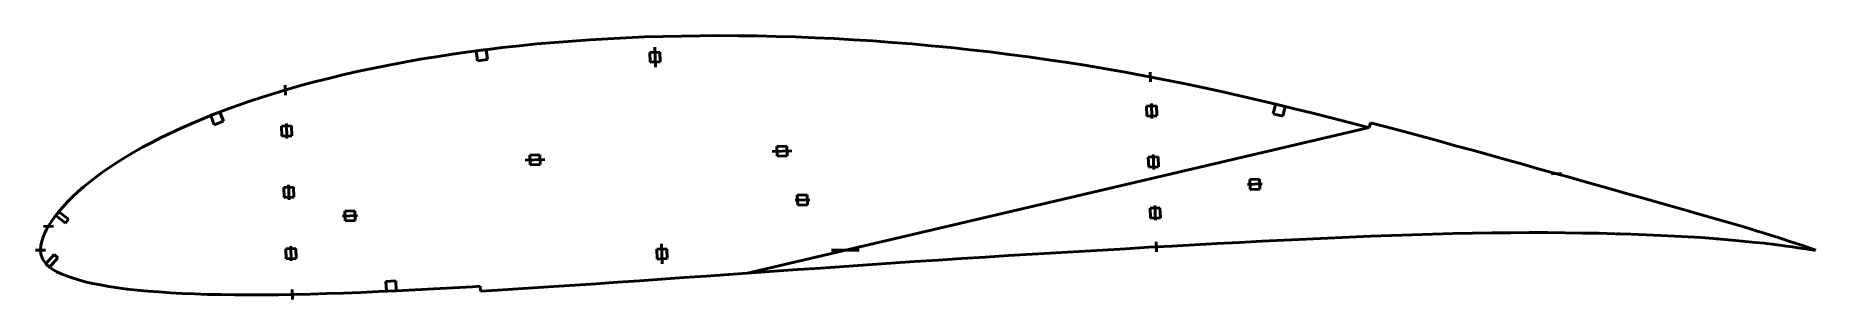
# Model space of a CAD drawing. Header units: metres. Extents: x -252 to 468, y -20 to 87.
import ezdxf

# ---------------------------------------------------------------- set-up
doc = ezdxf.new("R2010")
doc.units = ezdxf.units.M
for name, color, linetype, lineweight in [('FoilLayer', 1, 'Continuous', 50), ('StringerLayer', 1, 'Continuous', 50), ('SubLayer', 1, 'Continuous', 50)]:
    doc.layers.add(name, color=color, linetype=linetype, lineweight=lineweight)

msp = doc.modelspace()

# ---------------------------------------------------------------- linework, layer by layer
at = {"layer": 'FoilLayer'}
for p, q in [((1.78, 86.41), (-5.69, 86.17)), ((9.31, 86.57), (1.78, 86.41)), ((16.9, 86.68), (9.31, 86.57)), ((24.53, 86.73), (16.9, 86.68)), ((32.19, 86.7), (24.53, 86.73)), ((39.89, 86.6), (32.19, 86.7)), ((47.61, 86.43), (39.89, 86.6)), ((55.39, 86.19), (47.61, 86.43)), ((-76.72, 80.15), (-83.39, 79.2)), ((-69.97, 81.04), (-76.72, 80.15)), ((-63.13, 81.87), (-69.97, 81.04)), ((-56.21, 82.64), (-63.13, 81.87)), ((-49.22, 83.34), (-56.21, 82.64)), ((-42.15, 83.96), (-49.22, 83.34)), ((-34.99, 84.53), (-42.15, 83.96)), ((-27.75, 85.04), (-34.99, 84.53)), ((-20.45, 85.49), (-27.75, 85.04)), ((-13.09, 85.87), (-20.45, 85.49)), ((-5.69, 86.17), (-13.09, 85.87)), ((63.19, 85.89), (55.39, 86.19)), ((71.02, 85.52), (63.19, 85.89)), ((78.85, 85.08), (71.02, 85.52)), ((86.71, 84.57), (78.85, 85.08)), ((94.58, 83.99), (86.71, 84.57)), ((102.46, 83.35), (94.58, 83.99)), ((110.35, 82.64), (102.46, 83.35)), ((118.24, 81.87), (110.35, 82.64)), ((126.13, 81.04), (118.24, 81.87)), ((134, 80.12), (126.13, 81.04)), ((141.86, 79.15), (134, 80.12)), ((-121.27, 72.3), (-127.2, 70.96)), ((-115.21, 73.59), (-121.27, 72.3)), ((-109.05, 74.83), (-115.21, 73.59)), ((-102.78, 76.01), (-109.05, 74.83)), ((-96.41, 77.14), (-102.78, 76.01)), ((-89.96, 78.2), (-96.41, 77.14)), ((-83.39, 79.2), (-89.96, 78.2)), ((149.72, 78.11), (141.86, 79.15)), ((157.56, 77), (149.72, 78.11)), ((165.4, 75.83), (157.56, 77)), ((173.2, 74.59), (165.4, 75.83)), ((180.98, 73.29), (173.2, 74.59)), ((188.73, 71.93), (180.98, 73.29)), ((-149.76, 65.07), (-155.09, 63.49)), ((-144.28, 66.63), (-149.76, 65.07)), ((-138.7, 68.13), (-144.28, 66.63)), ((-133.01, 69.58), (-138.7, 68.13)), ((-127.2, 70.96), (-133.01, 69.58)), ((196.47, 70.5), (188.73, 71.93)), ((204.17, 69.01), (196.47, 70.5)), ((211.86, 67.47), (204.17, 69.01)), ((219.5, 65.88), (211.86, 67.47)), ((227.09, 64.22), (219.5, 65.88)), ((-170.33, 58.47), (-175.15, 56.71)), ((-165.38, 60.18), (-170.33, 58.47)), ((-160.3, 61.86), (-165.38, 60.18)), ((-155.09, 63.49), (-160.3, 61.86)), ((234.67, 62.51), (227.09, 64.22)), ((242.22, 60.76), (234.67, 62.51)), ((249.76, 58.97), (242.22, 60.76)), ((257.26, 57.17), (249.76, 58.97)), ((-188.81, 51.24), (-193.07, 49.36)), ((-184.4, 53.09), (-188.81, 51.24)), ((-179.84, 54.91), (-184.4, 53.09)), ((-175.15, 56.71), (-179.84, 54.91)), ((264.71, 55.35), (257.26, 57.17)), ((272.09, 53.51), (264.71, 55.35)), ((279.41, 51.65), (272.09, 53.51)), ((286.67, 49.77), (279.41, 51.65)), ((288, 51.49), (287.49, 49.55)), ((294.39, 49.81), (288, 51.49)), ((-205.03, 43.55), (-208.72, 41.58)), ((-201.18, 45.51), (-205.03, 43.55)), ((-197.2, 47.44), (-201.18, 45.51)), ((-193.07, 49.36), (-197.2, 47.44)), ((287.49, 49.55), (36, -9.33)), ((287.49, 49.55), (286.67, 49.77)), ((301.52, 47.92), (294.39, 49.81)), ((308.58, 46.02), (301.52, 47.92)), ((315.56, 44.12), (308.58, 46.02)), ((322.47, 42.22), (315.56, 44.12)), ((-215.64, 37.61), (-218.86, 35.6)), ((-212.26, 39.59), (-215.64, 37.61)), ((-208.72, 41.58), (-212.26, 39.59)), ((329.29, 40.35), (322.47, 42.22)), ((336.01, 38.5), (329.29, 40.35)), ((342.62, 36.67), (336.01, 38.5)), ((349.11, 34.86), (342.62, 36.67)), ((-227.65, 29.51), (-230.26, 27.49)), ((-224.87, 31.53), (-227.65, 29.51)), ((-221.94, 33.57), (-224.87, 31.53)), ((-218.86, 35.6), (-221.94, 33.57)), ((355.5, 33.06), (349.11, 34.86)), ((361.77, 31.31), (355.5, 33.06)), ((367.92, 29.59), (361.77, 31.31)), ((373.92, 27.9), (367.92, 29.59)), ((-234.99, 23.49), (-237.12, 21.48)), ((-232.71, 25.49), (-234.99, 23.49)), ((-230.26, 27.49), (-232.71, 25.49)), ((379.78, 26.24), (373.92, 27.9)), ((385.5, 24.63), (379.78, 26.24)), ((391.07, 23.06), (385.5, 24.63)), ((396.49, 21.53), (391.07, 23.06)), ((-242.56, 15.6), (-244.06, 13.7)), ((-240.91, 17.53), (-242.56, 15.6)), ((-239.09, 19.5), (-240.91, 17.53)), ((-237.12, 21.48), (-239.09, 19.5)), ((401.74, 20.05), (396.49, 21.53)), ((406.82, 18.61), (401.74, 20.05)), ((411.72, 17.22), (406.82, 18.61)), ((416.45, 15.88), (411.72, 17.22)), ((421, 14.58), (416.45, 15.88)), ((425.35, 13.34), (421, 14.58)), ((-247.54, 8.29), (-248.34, 6.66)), ((-246.54, 10.06), (-247.54, 8.29)), ((-245.39, 11.85), (-246.54, 10.06)), ((-244.06, 13.7), (-245.39, 11.85)), ((429.5, 12.15), (425.35, 13.34)), ((433.45, 10.99), (429.5, 12.15)), ((437.2, 9.89), (433.45, 10.99)), ((440.75, 8.83), (437.2, 9.89)), ((444.1, 7.81), (440.75, 8.83)), ((447.25, 6.85), (444.1, 7.81)), ((-250, 0.22), (-250.01, -0.16)), ((-249.83, 1.91), (-250, 0.22)), ((-249.5, 3.59), (-249.83, 1.91)), ((-249.03, 4.89), (-249.5, 3.59)), ((-248.34, 6.66), (-249.03, 4.89)), ((170.13, -0.52), (179.54, 0.03)), ((179.54, 0.03), (188.93, 0.58)), ((188.93, 0.58), (198.28, 1.12)), ((198.28, 1.12), (207.59, 1.63)), ((207.59, 1.63), (216.82, 2.12)), ((216.82, 2.12), (225.98, 2.61)), ((225.98, 2.61), (235.08, 3.11)), ((235.08, 3.11), (244.12, 3.58)), ((244.12, 3.58), (253.1, 4.01)), ((253.1, 4.01), (261.97, 4.42)), ((261.97, 4.42), (270.74, 4.83)), ((270.74, 4.83), (279.43, 5.23)), ((279.43, 5.23), (288.03, 5.59)), ((288.03, 5.59), (296.53, 5.9)), ((296.53, 5.9), (304.9, 6.17)), ((304.9, 6.17), (313.14, 6.43)), ((313.14, 6.43), (321.27, 6.65)), ((321.27, 6.65), (329.27, 6.82)), ((329.27, 6.82), (337.11, 6.93)), ((337.11, 6.93), (344.77, 7)), ((344.77, 7), (352.27, 7.05)), ((352.27, 7.05), (359.62, 7.06)), ((359.62, 7.06), (366.78, 7.01)), ((366.78, 7.01), (373.74, 6.91)), ((373.74, 6.91), (380.49, 6.79)), ((380.49, 6.79), (387.04, 6.64)), ((387.04, 6.64), (393.39, 6.45)), ((393.39, 6.45), (399.52, 6.22)), ((399.52, 6.22), (405.41, 5.95)), ((405.41, 5.95), (411.06, 5.68)), ((411.06, 5.68), (416.49, 5.38)), ((416.49, 5.38), (421.68, 5.05)), ((421.68, 5.05), (426.61, 4.67)), ((426.61, 4.67), (431.26, 4.29)), ((431.26, 4.29), (435.65, 3.91)), ((435.65, 3.91), (439.78, 3.53)), ((439.78, 3.53), (443.64, 3.14)), ((443.64, 3.14), (447.23, 2.74)), ((447.23, 2.74), (450.53, 2.35)), ((450.18, 5.94), (447.25, 6.85)), ((452.9, 5.08), (450.18, 5.94)), ((450.53, 2.35), (453.54, 1.97)), ((455.41, 4.28), (452.9, 5.08)), ((453.54, 1.97), (456.27, 1.61)), ((457.7, 3.54), (455.41, 4.28)), ((456.27, 1.61), (458.7, 1.28)), ((459.77, 2.84), (457.7, 3.54)), ((458.7, 1.28), (460.86, 0.98)), ((461.63, 2.22), (459.77, 2.84)), ((460.86, 0.98), (462.73, 0.71)), ((463.26, 1.68), (461.63, 2.22)), ((462.73, 0.71), (464.32, 0.48)), ((464.66, 1.2), (463.26, 1.68)), ((464.32, 0.48), (465.62, 0.29)), ((465.83, 0.79), (464.66, 1.2)), ((465.62, 0.29), (466.65, 0.13)), ((466.75, 0.47), (465.83, 0.79)), ((466.65, 0.13), (467.39, 0.01)), ((467.43, 0.23), (466.75, 0.47)), ((467.39, 0.01), (467.84, -0.05)), ((467.86, 0.09), (467.43, 0.23)), ((468, 0.04), (467.86, 0.09)), ((468, -0.08), (468, 0.04)), ((-250.01, -0.16), (-249.87, -1.67)), ((-249.87, -1.67), (-249.54, -2.75)), ((-249.54, -2.75), (-249.04, -3.8)), ((-249.04, -3.8), (-248.32, -4.86)), ((-248.32, -4.86), (-247.42, -5.89)), ((-247.42, -5.89), (-246.31, -6.89)), ((-246.31, -6.89), (-245, -7.84)), ((65.68, -7.24), (75.11, -6.61)), ((75.11, -6.61), (84.55, -5.97)), ((84.55, -5.97), (94.02, -5.32)), ((94.02, -5.32), (103.54, -4.67)), ((103.54, -4.67), (113.08, -4.05)), ((113.08, -4.05), (122.61, -3.45)), ((122.61, -3.45), (132.13, -2.85)), ((132.13, -2.85), (141.64, -2.24)), ((141.64, -2.24), (151.16, -1.64)), ((151.16, -1.64), (160.67, -1.07)), ((160.67, -1.07), (170.13, -0.52)), ((467.84, -0.05), (468, -0.08)), ((-245, -7.84), (-243.45, -8.74)), ((-243.45, -8.74), (-241.61, -9.6)), ((-241.61, -9.6), (-239.5, -10.45)), ((-239.5, -10.45), (-237.15, -11.27)), ((-237.15, -11.27), (-234.64, -12.06)), ((-234.64, -12.06), (-231.91, -12.79)), ((-231.91, -12.79), (-228.94, -13.45)), ((-228.94, -13.45), (-225.74, -14.08)), ((-225.74, -14.08), (-222.32, -14.68)), ((-42.34, -14.75), (-33.83, -14.17)), ((-33.83, -14.17), (-25.2, -13.59)), ((-25.2, -13.59), (-16.47, -13.01)), ((-16.47, -13.01), (-7.67, -12.4)), ((-7.67, -12.4), (1.23, -11.77)), ((1.23, -11.77), (10.23, -11.12)), ((10.23, -11.12), (19.32, -10.48)), ((19.32, -10.48), (28.48, -9.86)), ((28.48, -9.86), (37.68, -9.22)), ((37.68, -9.22), (46.95, -8.55)), ((46.95, -8.55), (56.28, -7.89)), ((56.28, -7.89), (65.68, -7.24)), ((-222.32, -14.68), (-218.71, -15.24)), ((-218.71, -15.24), (-214.91, -15.74)), ((-214.91, -15.74), (-210.9, -16.17)), ((-210.9, -16.17), (-206.65, -16.56)), ((-206.65, -16.56), (-202.19, -16.92)), ((-202.19, -16.92), (-197.55, -17.25)), ((-197.55, -17.25), (-192.75, -17.53)), ((-192.75, -17.53), (-187.74, -17.74)), ((-187.74, -17.74), (-182.54, -17.89)), ((-182.54, -17.89), (-177.12, -18.01)), ((-177.12, -18.01), (-171.53, -18.1)), ((-171.53, -18.1), (-165.76, -18.13)), ((-165.76, -18.13), (-159.83, -18.11)), ((-159.83, -18.11), (-153.7, -18.03)), ((-153.7, -18.03), (-147.37, -17.92)), ((-147.37, -17.92), (-140.87, -17.78)), ((-140.87, -17.78), (-134.22, -17.61)), ((-134.22, -17.61), (-127.41, -17.38)), ((-127.41, -17.38), (-120.44, -17.1)), ((-120.44, -17.1), (-113.28, -16.79)), ((-113.28, -16.79), (-105.95, -16.46)), ((-105.95, -16.46), (-98.5, -16.11)), ((-98.5, -16.11), (-90.92, -15.72)), ((-90.92, -15.72), (-83.19, -15.28)), ((-83.19, -15.28), (-75.3, -14.81)), ((-75.3, -14.81), (-72.12, -14.62)), ((-72.12, -14.62), (-72, -16.62)), ((-72, -16.62), (-67.13, -16.33)), ((-67.13, -16.33), (-58.98, -15.84)), ((-58.98, -15.84), (-50.73, -15.32)), ((-50.73, -15.32), (-42.34, -14.75))]:
    msp.add_line(p, q, dxfattribs=at)
at = {"layer": 'StringerLayer'}
for p, q in [((-69.76, 81.06), (-73.72, 80.54)), ((-73.72, 80.54), (-73.2, 76.58)), ((-69.23, 77.1), (-69.76, 81.06)), ((-73.2, 76.58), (-69.23, 77.1)), ((249.59, 59.01), (248.66, 55.12)), ((253.48, 58.08), (249.59, 59.01)), ((252.54, 54.19), (253.48, 58.08)), ((-177.42, 55.84), (-181.15, 54.41)), ((-181.15, 54.41), (-179.72, 50.67)), ((-179.72, 50.67), (-175.99, 52.1)), ((-175.99, 52.1), (-177.42, 55.84)), ((248.66, 55.12), (252.54, 54.19)), ((-242.61, 15.54), (-243.84, 13.97)), ((-238.68, 12.46), (-242.61, 15.54)), ((-243.84, 13.97), (-239.91, 10.88)), ((-239.91, 10.88), (-238.68, 12.46)), ((-244.5, -1.79), (-247.82, -5.53)), ((-247.82, -5.53), (-246.32, -6.86)), ((-246.32, -6.86), (-243.01, -3.12)), ((-243.01, -3.12), (-244.5, -1.79)), ((-106.27, -12.47), (-110.26, -12.65)), ((-110.26, -12.65), (-110.09, -16.65)), ((-106.09, -16.47), (-106.27, -12.47)), ((-110.09, -16.65), (-106.09, -16.47))]:
    msp.add_line(p, q, dxfattribs=at)
at = {"layer": 'SubLayer'}
for p, q in [((0.54, 80.09), (-3.46, 79.95)), ((-3.46, 79.95), (-3.32, 75.96)), ((-1.53, 82.02), (-1.25, 74.03)), ((0.68, 76.1), (0.54, 80.09)), ((-3.32, 75.96), (0.68, 76.1)), ((198.94, 72), (199.08, 68.01)), ((-151.08, 66.7), (-150.95, 62.7)), ((201.42, 58.33), (197.42, 58.19)), ((197.42, 58.19), (197.56, 54.19)), ((199.39, 59.26), (199.6, 53.26)), ((201.56, 54.33), (201.42, 58.33)), ((-150.54, 51.17), (-150.33, 45.18)), ((197.56, 54.19), (201.56, 54.33)), ((-148.51, 50.24), (-152.51, 50.1)), ((-152.51, 50.1), (-152.37, 46.11)), ((-152.37, 46.11), (-148.37, 46.25)), ((-148.37, 46.25), (-148.51, 50.24)), ((-53.97, 36.36), (-45.97, 36.64)), ((-48.04, 38.57), (-52.04, 38.43)), ((-52.04, 38.43), (-51.9, 34.43)), ((-47.9, 34.57), (-48.04, 38.57)), ((45.97, 39.85), (53.97, 40.13)), ((51.9, 42.06), (47.9, 41.92)), ((47.9, 41.92), (48.04, 37.92)), ((48.04, 37.92), (52.04, 38.06)), ((52.04, 38.06), (51.9, 42.06)), ((202.14, 37.72), (198.14, 37.58)), ((198.14, 37.58), (198.28, 33.58)), ((200.11, 38.65), (200.32, 32.65)), ((202.28, 33.72), (202.14, 37.72)), ((-51.9, 34.43), (-47.9, 34.57)), ((198.28, 33.58), (202.28, 33.72)), ((361.25, 30.82), (365.25, 30.96)), ((-147.64, 25.45), (-151.64, 25.31)), ((-151.64, 25.31), (-151.5, 21.32)), ((-149.68, 26.38), (-149.47, 20.39)), ((-147.5, 21.46), (-147.64, 25.45)), ((60.15, 22.31), (56.15, 22.17)), ((56.15, 22.17), (56.29, 18.17)), ((60.29, 18.31), (60.15, 22.31)), ((238.24, 26.53), (244.23, 26.74)), ((243.17, 28.7), (239.17, 28.56)), ((239.17, 28.56), (239.31, 24.56)), ((239.31, 24.56), (243.3, 24.7)), ((243.3, 24.7), (243.17, 28.7)), ((391.23, 22.49), (391.51, 23.45)), ((-151.5, 21.32), (-147.5, 21.46)), ((-122.87, 15.92), (-126.86, 15.78)), ((-126.86, 15.78), (-126.72, 11.78)), ((-122.73, 11.92), (-122.87, 15.92)), ((55.22, 20.14), (61.22, 20.35)), ((56.29, 18.17), (60.29, 18.31)), ((202.86, 17.11), (198.86, 16.97)), ((198.86, 16.97), (199, 12.97)), ((200.83, 18.04), (201.04, 12.04)), ((203, 13.11), (202.86, 17.11)), ((-248.8, 9.52), (-244.81, 9.66)), ((-127.79, 13.75), (-121.8, 13.95)), ((-126.72, 11.78), (-122.73, 11.92)), ((199, 12.97), (203, 13.11)), ((429.71, 11.57), (430.01, 12.52)), ((-252, 0), (-248, 0)), ((-146.78, 0.66), (-150.78, 0.53)), ((-150.78, 0.53), (-150.64, -3.47)), ((-148.81, 1.59), (-148.6, -4.4)), ((-146.64, -3.33), (-146.78, 0.66)), ((3.32, 0.54), (-0.68, 0.4)), ((-0.68, 0.4), (-0.54, -3.6)), ((1.53, -5.52), (1.25, 2.47)), ((3.46, -3.46), (3.32, 0.54)), ((70, 0), (81.2, 0)), ((201.34, 3.29), (201.48, -0.7)), ((388.23, 6.1), (388.31, 7.1)), ((428.2, 4.04), (428.31, 5.03)), ((448.11, 2.14), (448.24, 3.13)), ((448.86, 5.83), (449.18, 6.77)), ((-150.64, -3.47), (-146.64, -3.33)), ((-0.54, -3.6), (3.46, -3.46)), ((-148.2, -15.93), (-148.06, -19.93))]:
    msp.add_line(p, q, dxfattribs=at)

doc.saveas('drawing.dxf')
